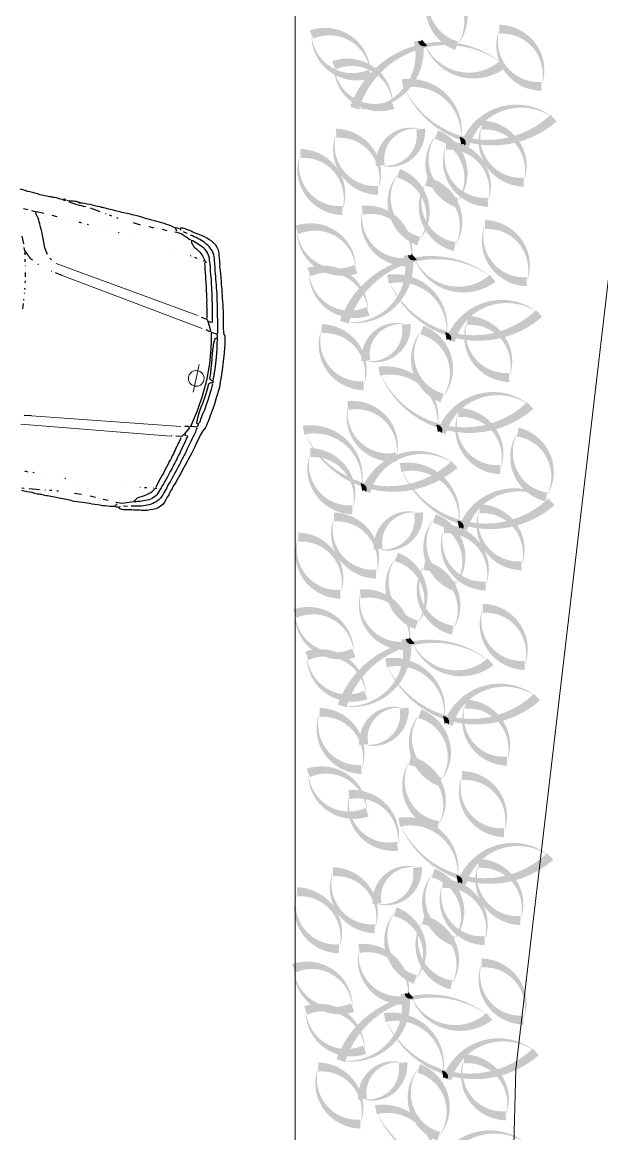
# Model space of a CAD drawing. Header units: metres. Extents: x -45 to 1930, y -347 to 488.
# Drawn here: x -8.58 to -5.39, y -43.08 to -36.98 of the extents above; entities that cross this region are included whole.
import ezdxf

# ---------------------------------------------------------------- set-up
doc = ezdxf.new("R2010")
doc.units = ezdxf.units.M
doc.linetypes.add('ČERCHOVANÁ', pattern=[25.4, 12.7, -6.35, 0, -6.35])
for name, color, linetype in [('OSA', 7, 'ČERCHOVANÁ'), ('zariz.predmety', 203, 'Continuous'), ('ZDIVO', 1, 'Continuous')]:
    doc.layers.add(name, color=color, linetype=linetype)

# ---------------------------------------------------------------- blocks, each defined once
blk = doc.blocks.new('BMW3-PUD')
at = {"lineweight": 0}
for p, q in [((1.0314, 0.4512), (0.2143, 0.3401)), ((0.9833, 0.3943), (0.17, 0.2757)), ((0.1432, 0.0776), (0.1432, 0)), ((0.1432, -0.0776), (0.1432, 0)), ((0.9833, -0.3943), (0.17, -0.2757)), ((1.0314, -0.4512), (0.2143, -0.3401))]:
    blk.add_line(p, q, dxfattribs=at)
for points in [[(0.421, 0.7668), (0.4283, 0.7789), (0.4283, 0.7804), (0.4283, 0.7812), (0.4283, 0.7827), (0.429, 0.7834), (0.4425, 0.7859), (0.456, 0.7883), (0.4695, 0.7907), (0.483, 0.7916), (0.4972, 0.7933), (0.5107, 0.7942), (0.525, 0.7951), (0.5392, 0.796), (0.5535, 0.7969), (0.5678, 0.7971), (0.582, 0.798), (0.5955, 0.7989), (0.6098, 0.7998), (0.624, 0.8008), (0.6383, 0.8017), (0.6518, 0.8034), (0.6615, 0.8035), (0.6706, 0.8028), (0.6803, 0.803), (0.6901, 0.8031), (0.6991, 0.8032), (0.7089, 0.8033), (0.7186, 0.8034), (0.7276, 0.8035), (0.7374, 0.8036), (0.7471, 0.8038), (0.7562, 0.8046), (0.7659, 0.8047), (0.7749, 0.8048), (0.7847, 0.8049), (0.7937, 0.8051), (0.8035, 0.8052), (0.811, 0.806), (0.8185, 0.8061), (0.8252, 0.8062), (0.832, 0.8063), (0.8395, 0.8063), (0.8462, 0.8064), (0.853, 0.8065), (0.8605, 0.8074), (0.8755, 0.8068), (0.8905, 0.8062), (0.9048, 0.8071), (0.9198, 0.8073), (0.9341, 0.8075), (0.9484, 0.8069)], [(0.9508, 0.7927), (0.9388, 0.7918)], [(0.0086, 0), (0.0085, 0.0275), (0.0125, 0.0749), (0.0164, 0.1222), (0.0218, 0.1696), (0.028, 0.217), (0.0309, 0.229), (0.033, 0.2403), (0.0351, 0.2516), (0.0388, 0.2629), (0.0402, 0.2637), (0.041, 0.2644), (0.0425, 0.266), (0.0439, 0.2667), (0.0498, 0.2833), (0.0548, 0.3006), (0.0591, 0.3187), (0.0634, 0.3376), (0.0677, 0.3556), (0.072, 0.3737), (0.0763, 0.3918), (0.0813, 0.4083), (0.0856, 0.4264), (0.0907, 0.4437), (0.0957, 0.4611), (0.1, 0.4784), (0.1043, 0.4927), (0.1087, 0.507), (0.113, 0.5206), (0.1173, 0.5342), (0.1202, 0.5455), (0.1231, 0.556), (0.1268, 0.5658), (0.1289, 0.5756), (0.1347, 0.5907), (0.1398, 0.605), (0.1434, 0.6186), (0.1485, 0.6322), (0.1491, 0.6389), (0.1513, 0.645), (0.1535, 0.6503), (0.1542, 0.6563), (0.1593, 0.6721), (0.1643, 0.6872), (0.1687, 0.7015), (0.1745, 0.7151), (0.1841, 0.728), (0.1953, 0.7386), (0.2079, 0.747), (0.2214, 0.7547), (0.2355, 0.7601), (0.2505, 0.7655), (0.2662, 0.7695), (0.282, 0.7727), (0.2924, 0.7743), (0.3029, 0.7767), (0.3134, 0.7783), (0.3239, 0.7799), (0.3337, 0.7815), (0.3442, 0.7839), (0.3539, 0.7855), (0.3644, 0.7872), (0.3696, 0.788), (0.3749, 0.7895), (0.3794, 0.7904), (0.3846, 0.7904), (0.3899, 0.7905), (0.3951, 0.7905), (0.3997, 0.7891), (0.4042, 0.7876), (0.4049, 0.7869), (0.4049, 0.7861), (0.405, 0.7846), (0.4057, 0.7832), (0.402, 0.7771)], [(0.0815, 0.2657), (0.0822, 0.2724), (0.0836, 0.2792), (0.085, 0.2868), (0.0857, 0.2928), (0.0885, 0.3056), (0.0921, 0.3191), (0.095, 0.3312), (0.0978, 0.344), (0.1007, 0.356), (0.1036, 0.3688), (0.1064, 0.3809), (0.1093, 0.3929), (0.1122, 0.4042), (0.115, 0.4162), (0.1179, 0.4268), (0.1208, 0.4381), (0.1236, 0.4487), (0.1265, 0.4592), (0.1286, 0.4697), (0.1315, 0.481), (0.1366, 0.4961), (0.1409, 0.5112), (0.1452, 0.5262), (0.1496, 0.5406), (0.1539, 0.5556), (0.1582, 0.5707), (0.1625, 0.585), (0.1676, 0.6001), (0.1705, 0.6106), (0.1734, 0.6212), (0.1763, 0.6317), (0.1799, 0.6423), (0.1828, 0.6528), (0.1864, 0.6634), (0.19, 0.6732), (0.1937, 0.6838), (0.1996, 0.6929), (0.2062, 0.7012), (0.2129, 0.7088), (0.2211, 0.7156), (0.2293, 0.7225), (0.2382, 0.7279), (0.2471, 0.7332), (0.2569, 0.7378), (0.2666, 0.7424), (0.277, 0.7456), (0.2875, 0.7495), (0.2987, 0.7526), (0.31, 0.7557), (0.3204, 0.7581), (0.3317, 0.7605), (0.3429, 0.7629)], [(0.126, 0.318), (0.126, 0.318), (0.1244, 0.3188), (0.1237, 0.3195), (0.1229, 0.3202), (0.1236, 0.3262), (0.125, 0.3323), (0.1257, 0.3383), (0.1264, 0.3443), (0.1278, 0.3511), (0.1292, 0.3571), (0.1307, 0.3631), (0.1329, 0.3691), (0.1335, 0.3767), (0.1357, 0.3835), (0.1371, 0.3895), (0.1378, 0.3955), (0.1414, 0.4091), (0.1442, 0.4211), (0.1478, 0.4332), (0.1507, 0.4445), (0.1528, 0.4558), (0.1557, 0.4663), (0.1586, 0.4776), (0.1615, 0.4881), (0.1643, 0.4987), (0.1672, 0.5092), (0.1708, 0.5198), (0.1737, 0.5296), (0.1773, 0.5454), (0.1816, 0.5612), (0.1867, 0.5763), (0.1918, 0.5914), (0.1954, 0.6042), (0.199, 0.617), (0.2026, 0.6291), (0.2077, 0.6404), (0.2106, 0.6509), (0.2142, 0.6607), (0.2186, 0.6705), (0.2245, 0.6796), (0.2311, 0.688), (0.2386, 0.6956), (0.246, 0.7024), (0.255, 0.7078), (0.2639, 0.7116), (0.2729, 0.7155), (0.2818, 0.7194), (0.2916, 0.7232), (0.3005, 0.7263), (0.3103, 0.7295), (0.32, 0.7326), (0.3297, 0.7357), (0.3305, 0.7357), (0.3305, 0.7342), (0.3305, 0.7335), (0.3312, 0.7327), (0.3298, 0.7282), (0.3276, 0.7237), (0.3247, 0.7191), (0.3217, 0.7153), (0.318, 0.7108), (0.3143, 0.7077), (0.3106, 0.7039), (0.3061, 0.7009), (0.2942, 0.6955), (0.283, 0.6893), (0.2725, 0.6817), (0.2629, 0.6741), (0.254, 0.665), (0.2458, 0.6558), (0.2384, 0.646), (0.2318, 0.6354), (0.2303, 0.6354), (0.2288, 0.6354), (0.2273, 0.6354), (0.225, 0.6353)], [(0.335, 0.7358), (0.3462, 0.7396), (0.3574, 0.7443), (0.3693, 0.7489), (0.3813, 0.7536), (0.3933, 0.7575), (0.4053, 0.7599), (0.418, 0.7608), (0.43, 0.7602)], [(0.3616, 0.7676), (0.3833, 0.7716)], [(0.3961, 0.774), (0.3961, 0.774)], [(0.4095, 0.7832), (0.4245, 0.7856)], [(0.4721, 0.7584), (0.4999, 0.7588)], [(0.5255, 0.7568), (0.5255, 0.7568)], [(0.545, 0.757), (0.575, 0.7574)], [(0.6223, 0.7579), (0.6621, 0.7607)], [(0.7513, 0.767), (0.7588, 0.7686)], [(0.7866, 0.7712), (0.8001, 0.7736)], [(0.8211, 0.7761), (0.8211, 0.7761), (0.8226, 0.7761), (0.8233, 0.7761), (0.8241, 0.7769)], [(0.8473, 0.7794), (0.8473, 0.7794)], [(0.8548, 0.7818), (0.911, 0.7892)], [(0.6742, 0.6895), (0.6742, 0.6895)], [(0.7282, 0.6901), (0.7282, 0.6901), (0.7297, 0.6909), (0.7305, 0.6917), (0.7312, 0.6917)], [(0.7755, 0.6922), (0.7755, 0.6922)], [(0.8295, 0.6943), (0.8295, 0.6943)], [(0.9023, 0.6975), (0.9099, 0.6976)], [(0.9324, 0.6978), (0.9324, 0.6978)], [(0.9421, 0.6994), (0.9421, 0.6994), (0.9414, 0.7002), (0.9398, 0.7002), (0.9398, 0.7002)], [(0.9451, 0.6995), (0.9474, 0.7003), (0.9496, 0.7003), (0.9519, 0.7003), (0.9549, 0.7004)], [(0.1558, 0.3364), (0.1564, 0.3424), (0.1579, 0.3484), (0.1593, 0.3552), (0.16, 0.3612), (0.1629, 0.371), (0.165, 0.3801), (0.1672, 0.3891), (0.17, 0.3981), (0.1721, 0.4094), (0.175, 0.4207), (0.1771, 0.432), (0.1807, 0.4441), (0.1836, 0.4554), (0.1865, 0.4667), (0.1901, 0.478), (0.193, 0.4893), (0.1973, 0.5073), (0.2023, 0.5247), (0.2073, 0.5428), (0.2124, 0.5601), (0.2175, 0.5774), (0.2225, 0.5955), (0.2276, 0.6128), (0.2326, 0.6309)], [(0.219, 0.633), (0.219, 0.633)], [(0.2423, 0.6385), (0.2423, 0.6385), (0.243, 0.6386), (0.2438, 0.6386), (0.2438, 0.6386)], [(0.267, 0.6433), (0.267, 0.6433)], [(0.273, 0.6434), (0.273, 0.6434)], [(0.2797, 0.645), (0.2932, 0.6474)], [(0.309, 0.6491), (0.309, 0.6491)], [(0.3157, 0.6507), (0.3157, 0.6507), (0.3165, 0.6507), (0.3172, 0.6507), (0.3172, 0.6507)], [(0.3374, 0.6547), (0.3374, 0.6547)], [(0.4027, 0.6637), (0.4027, 0.6637)], [(0.7644, 0.3677), (0.7644, 0.3677)], [(0.7998, 0.4222), (0.7998, 0.4222)], [(0.9833, 0.3943), (1.023, 0.4008)], [(0.1212, 0.2729), (0.1425, 0.313), (0.144, 0.3182), (0.1477, 0.322), (0.1514, 0.3258), (0.1536, 0.3296), (0.1858, 0.3338)], [(0.1297, 0.3173), (0.132, 0.3181), (0.1342, 0.3181), (0.1372, 0.3181), (0.1395, 0.3182)], [(0.2068, 0.3378), (0.2068, 0.3378), (0.2075, 0.3378), (0.2083, 0.3378), (0.2083, 0.3378)], [(0.2143, 0.3401), (0.2143, 0.3401)], [(0.0477, 0), (0.0479, 0.001), (0.0493, 0.0047), (0.0538, 0.0055), (0.0591, 0.0071), (0.0635, 0.0094), (0.0673, 0.014), (0.068, 0.0155), (0.0687, 0.0162), (0.0702, 0.017), (0.0702, 0.017), (0.0714, 0.044), (0.0741, 0.0718), (0.0775, 0.0997), (0.0809, 0.1275), (0.0851, 0.1546), (0.0878, 0.1824), (0.0897, 0.2102), (0.0894, 0.2372), (0.0788, 0.2424), (0.078, 0.2476), (0.0787, 0.2529), (0.0809, 0.2574), (0.0838, 0.2612), (0.1101, 0.2638), (0.1116, 0.263), (0.1131, 0.2623), (0.1139, 0.2608), (0.1154, 0.2586), (0.1069, 0.2172), (0.0998, 0.1765), (0.0943, 0.1352), (0.0896, 0.0938), (0.0871, 0.0525), (0.0853, 0.0119), (0.085, 0)], [(0.1153, 0.2646), (0.1235, 0.2692), (0.1243, 0.2692), (0.1258, 0.2684), (0.1273, 0.2677), (0.1288, 0.2677), (0.1475, 0.2717)], [(0.17, 0.2757), (0.17, 0.2757)], [(0.0493, 0.0092), (0.0504, 0.0408), (0.0523, 0.0724), (0.0549, 0.1039), (0.059, 0.1355), (0.0617, 0.1603), (0.0667, 0.1851), (0.0709, 0.2092), (0.0744, 0.2341), (0.0751, 0.2356), (0.0759, 0.2378), (0.0766, 0.2386), (0.0766, 0.2393)], [(0.0086, 0), (0.0085, -0.0275), (0.0125, -0.0749), (0.0164, -0.1222), (0.0218, -0.1696), (0.028, -0.217), (0.0309, -0.229), (0.033, -0.2403), (0.0351, -0.2516), (0.0388, -0.2629), (0.0402, -0.2637), (0.041, -0.2644), (0.0425, -0.266), (0.0439, -0.2667), (0.0498, -0.2833), (0.0548, -0.3006), (0.0591, -0.3187), (0.0634, -0.3376), (0.0677, -0.3556), (0.072, -0.3737), (0.0763, -0.3918), (0.0813, -0.4083), (0.0856, -0.4264), (0.0907, -0.4437), (0.0957, -0.4611), (0.1, -0.4784), (0.1043, -0.4927), (0.1087, -0.507), (0.113, -0.5206), (0.1173, -0.5342), (0.1202, -0.5455), (0.1231, -0.556), (0.1268, -0.5658), (0.1289, -0.5756), (0.1347, -0.5907), (0.1398, -0.605), (0.1434, -0.6186), (0.1485, -0.6322), (0.1491, -0.6389), (0.1513, -0.645), (0.1535, -0.6503), (0.1542, -0.6563), (0.1593, -0.6721), (0.1643, -0.6872), (0.1687, -0.7015), (0.1745, -0.7151), (0.1841, -0.728), (0.1953, -0.7386), (0.2079, -0.747), (0.2214, -0.7547), (0.2355, -0.7601), (0.2505, -0.7655), (0.2662, -0.7695), (0.282, -0.7727), (0.2924, -0.7743), (0.3029, -0.7767), (0.3134, -0.7783), (0.3239, -0.7799), (0.3337, -0.7815), (0.3442, -0.7839), (0.3539, -0.7855), (0.3644, -0.7872), (0.3696, -0.788), (0.3749, -0.7895), (0.3794, -0.7904), (0.3846, -0.7904), (0.3899, -0.7905), (0.3951, -0.7905), (0.3997, -0.7891), (0.4042, -0.7876), (0.4049, -0.7869), (0.4049, -0.7861), (0.405, -0.7846), (0.4057, -0.7832), (0.402, -0.7771)], [(0.0477, 0), (0.0479, -0.001), (0.0493, -0.0047), (0.0538, -0.0055), (0.0591, -0.0071), (0.0635, -0.0094), (0.0673, -0.014), (0.068, -0.0155), (0.0687, -0.0162), (0.0702, -0.017), (0.0702, -0.017), (0.0714, -0.044), (0.0741, -0.0718), (0.0775, -0.0997), (0.0809, -0.1275), (0.0851, -0.1546), (0.0878, -0.1824), (0.0897, -0.2102), (0.0894, -0.2372), (0.0788, -0.2424), (0.078, -0.2476), (0.0787, -0.2529), (0.0809, -0.2574), (0.0838, -0.2612), (0.1101, -0.2638), (0.1116, -0.263), (0.1131, -0.2623), (0.1139, -0.2608), (0.1154, -0.2586), (0.1069, -0.2172), (0.0998, -0.1765), (0.0943, -0.1352), (0.0896, -0.0938), (0.0871, -0.0525), (0.0853, -0.0119), (0.085, 0)], [(0.0493, -0.0092), (0.0504, -0.0408), (0.0523, -0.0724), (0.0549, -0.1039), (0.059, -0.1355), (0.0617, -0.1603), (0.0667, -0.1851), (0.0709, -0.2092), (0.0744, -0.2341), (0.0751, -0.2356), (0.0759, -0.2378), (0.0766, -0.2386), (0.0766, -0.2393)], [(1.1572, -0.1696), (1.1598, -0.199)], [(1.1619, -0.2177), (1.1619, -0.2193), (1.1619, -0.22), (1.1618, -0.2215), (1.1626, -0.2222)], [(0.0815, -0.2657), (0.0822, -0.2724), (0.0836, -0.2792), (0.085, -0.2868), (0.0857, -0.2928), (0.0885, -0.3056), (0.0921, -0.3191), (0.095, -0.3312), (0.0978, -0.344), (0.1007, -0.356), (0.1036, -0.3688), (0.1064, -0.3809), (0.1093, -0.3929), (0.1122, -0.4042), (0.115, -0.4162), (0.1179, -0.4268), (0.1208, -0.4381), (0.1236, -0.4487), (0.1265, -0.4592), (0.1286, -0.4697), (0.1315, -0.481), (0.1366, -0.4961), (0.1409, -0.5112), (0.1452, -0.5262), (0.1496, -0.5406), (0.1539, -0.5556), (0.1582, -0.5707), (0.1625, -0.585), (0.1676, -0.6001), (0.1705, -0.6106), (0.1734, -0.6212), (0.1763, -0.6317), (0.1799, -0.6423), (0.1828, -0.6528), (0.1864, -0.6634), (0.19, -0.6732), (0.1937, -0.6838), (0.1996, -0.6929), (0.2062, -0.7012), (0.2129, -0.7088), (0.2211, -0.7156), (0.2293, -0.7225), (0.2382, -0.7279), (0.2471, -0.7332), (0.2569, -0.7378), (0.2666, -0.7424), (0.277, -0.7456), (0.2875, -0.7495), (0.2987, -0.7526), (0.31, -0.7557), (0.3204, -0.7581), (0.3317, -0.7605), (0.3429, -0.7629)], [(0.1153, -0.2646), (0.1235, -0.2692), (0.1243, -0.2692), (0.1258, -0.2684), (0.1273, -0.2677), (0.1288, -0.2677), (0.1475, -0.2717)], [(0.1212, -0.2729), (0.1425, -0.313), (0.144, -0.3182), (0.1477, -0.322), (0.1514, -0.3258), (0.1536, -0.3296), (0.1858, -0.3338)], [(0.17, -0.2757), (0.17, -0.2757)], [(1.1667, -0.2546), (1.1667, -0.2546), (1.1667, -0.2561), (1.1667, -0.2568), (1.1666, -0.2576)], [(1.1679, -0.2764), (1.1679, -0.2779), (1.1687, -0.2794), (1.1694, -0.2802), (1.1694, -0.2824)], [(0.126, -0.318), (0.126, -0.318), (0.1244, -0.3188), (0.1237, -0.3195), (0.1229, -0.3202), (0.1236, -0.3262), (0.125, -0.3323), (0.1257, -0.3383), (0.1264, -0.3443), (0.1278, -0.3511), (0.1292, -0.3571), (0.1307, -0.3631), (0.1329, -0.3691), (0.1335, -0.3767), (0.1357, -0.3835), (0.1371, -0.3895), (0.1378, -0.3955), (0.1414, -0.4091), (0.1442, -0.4211), (0.1478, -0.4332), (0.1507, -0.4445), (0.1528, -0.4558), (0.1557, -0.4663), (0.1586, -0.4776), (0.1615, -0.4881), (0.1643, -0.4987), (0.1672, -0.5092), (0.1708, -0.5198), (0.1737, -0.5296), (0.1773, -0.5454), (0.1816, -0.5612), (0.1867, -0.5763), (0.1918, -0.5914), (0.1954, -0.6042), (0.199, -0.617), (0.2026, -0.6291), (0.2077, -0.6404), (0.2106, -0.6509), (0.2142, -0.6607), (0.2186, -0.6705), (0.2245, -0.6796), (0.2311, -0.688), (0.2386, -0.6956), (0.246, -0.7024), (0.255, -0.7078), (0.2639, -0.7116), (0.2729, -0.7155), (0.2818, -0.7194), (0.2916, -0.7232), (0.3005, -0.7263), (0.3103, -0.7295), (0.32, -0.7326), (0.3297, -0.7357), (0.3305, -0.7357), (0.3305, -0.7342), (0.3305, -0.7335), (0.3312, -0.7327), (0.3298, -0.7282), (0.3276, -0.7237), (0.3247, -0.7191), (0.3217, -0.7153), (0.318, -0.7108), (0.3143, -0.7077), (0.3106, -0.7039), (0.3061, -0.7009), (0.2942, -0.6955), (0.283, -0.6893), (0.2725, -0.6817), (0.2629, -0.6741), (0.254, -0.665), (0.2458, -0.6558), (0.2384, -0.646), (0.2318, -0.6354), (0.2303, -0.6354), (0.2288, -0.6354), (0.2273, -0.6354), (0.225, -0.6353)], [(0.1297, -0.3173), (0.132, -0.3181), (0.1342, -0.3181), (0.1372, -0.3181), (0.1395, -0.3182)], [(0.1558, -0.3364), (0.1564, -0.3424), (0.1579, -0.3484), (0.1593, -0.3552), (0.16, -0.3612), (0.1629, -0.371), (0.165, -0.3801), (0.1672, -0.3891), (0.17, -0.3981), (0.1721, -0.4094), (0.175, -0.4207), (0.1771, -0.432), (0.1807, -0.4441), (0.1836, -0.4554), (0.1865, -0.4667), (0.1901, -0.478), (0.193, -0.4893), (0.1973, -0.5073), (0.2023, -0.5247), (0.2073, -0.5428), (0.2124, -0.5601), (0.2175, -0.5774), (0.2225, -0.5955), (0.2276, -0.6128), (0.2326, -0.6309)], [(0.2068, -0.3378), (0.2068, -0.3378), (0.2075, -0.3378), (0.2083, -0.3378), (0.2083, -0.3378)], [(0.2143, -0.3401), (0.2143, -0.3401)], [(1.1743, -0.311), (1.1749, -0.323)], [(1.1799, -0.3441), (1.1841, -0.3675)], [(0.7644, -0.3677), (0.7644, -0.3677)], [(0.7998, -0.4222), (0.7998, -0.4222)], [(0.9833, -0.3943), (1.023, -0.4008)], [(1.0448, -0.4041), (1.0448, -0.4041), (1.0463, -0.4041), (1.047, -0.4041), (1.047, -0.4041)], [(1.1166, -0.4229), (1.1166, -0.4229)], [(1.1234, -0.4253), (1.1249, -0.4253), (1.1264, -0.4261), (1.1271, -0.4261), (1.1286, -0.4261)], [(1.1855, -0.3735), (1.1855, -0.3735)], [(1.1877, -0.381), (1.1877, -0.381)], [(1.1927, -0.4006), (1.1927, -0.4006), (1.1927, -0.4021), (1.1927, -0.4028), (1.1927, -0.4028)], [(1.1949, -0.4089), (1.1949, -0.4089)], [(1.197, -0.4164), (1.197, -0.4164)], [(1.1985, -0.4239), (1.202, -0.4382)], [(1.0382, -0.4528), (1.0382, -0.4528)], [(1.0546, -0.4627), (1.0546, -0.4627)], [(1.0605, -0.4666), (1.0702, -0.4735)], [(1.0821, -0.4849), (1.0821, -0.4849)], [(1.1353, -0.4292), (1.1353, -0.4292)], [(1.154, -0.4392), (1.154, -0.4392)], [(1.1607, -0.4423), (1.1674, -0.4453), (1.1734, -0.4484), (1.1794, -0.453), (1.1853, -0.4583), (1.1912, -0.4636), (1.1972, -0.469), (1.2031, -0.4743), (1.2098, -0.4804), (1.2106, -0.4804), (1.2113, -0.4797), (1.2121, -0.4789), (1.2128, -0.4782), (1.21, -0.4616)], [(1.2035, -0.445), (1.2035, -0.445)], [(1.2079, -0.4541), (1.2079, -0.4541)], [(1.2135, -0.4834), (1.2216, -0.5001)], [(1.0873, -0.4909), (1.0991, -0.5068), (1.1094, -0.5235), (1.1182, -0.5416), (1.1262, -0.5612), (1.1343, -0.5801), (1.1423, -0.599), (1.1511, -0.6179), (1.1607, -0.6352), (1.165, -0.645), (1.1702, -0.6549), (1.1753, -0.664), (1.1812, -0.673), (1.1864, -0.6806), (1.1916, -0.6874), (1.196, -0.6935), (1.2004, -0.701), (1.2004, -0.7018), (1.2004, -0.7033), (1.2011, -0.704), (1.2019, -0.7056), (1.2236, -0.7066)], [(1.2237, -0.5068), (1.2237, -0.5068)], [(1.2259, -0.5129), (1.2259, -0.5129)], [(1.2281, -0.5189), (1.2449, -0.5589)], [(0.219, -0.633), (0.219, -0.633)], [(0.2423, -0.6385), (0.2423, -0.6385), (0.243, -0.6386), (0.2438, -0.6386), (0.2438, -0.6386)], [(0.267, -0.6433), (0.267, -0.6433)], [(0.273, -0.6434), (0.273, -0.6434)], [(0.2797, -0.645), (0.2932, -0.6474)], [(0.309, -0.6491), (0.309, -0.6491)], [(0.3157, -0.6507), (0.3157, -0.6507), (0.3165, -0.6507), (0.3172, -0.6507), (0.3172, -0.6507)], [(0.3374, -0.6547), (0.3374, -0.6547)], [(0.4027, -0.6637), (0.4027, -0.6637)], [(0.6742, -0.6895), (0.6742, -0.6895)], [(0.7282, -0.6901), (0.7282, -0.6901), (0.7297, -0.6909), (0.7305, -0.6917), (0.7312, -0.6917)], [(0.7755, -0.6922), (0.7755, -0.6922)], [(0.8295, -0.6943), (0.8295, -0.6943)], [(0.9023, -0.6975), (0.9099, -0.6976)], [(0.9324, -0.6978), (0.9324, -0.6978)], [(0.9421, -0.6994), (0.9421, -0.6994), (0.9414, -0.7002), (0.9398, -0.7002), (0.9398, -0.7002)], [(0.9451, -0.6995), (0.9474, -0.7003), (0.9496, -0.7003), (0.9519, -0.7003), (0.9549, -0.7004)], [(0.9962, -0.7009), (0.9962, -0.7009)], [(1.081, -0.7041), (1.1088, -0.7044)], [(1.1515, -0.7057), (1.1515, -0.7057)], [(1.1561, -0.705), (1.1973, -0.7062)], [(1.2454, -0.7068), (1.2702, -0.7071)], [(0.335, -0.7358), (0.3462, -0.7396), (0.3574, -0.7443), (0.3693, -0.7489), (0.3813, -0.7536), (0.3933, -0.7575), (0.4053, -0.7599), (0.418, -0.7608), (0.43, -0.7602)], [(0.3616, -0.7676), (0.3833, -0.7716)], [(0.3961, -0.774), (0.3961, -0.774)], [(0.4095, -0.7832), (0.4245, -0.7856)], [(0.421, -0.7668), (0.4283, -0.7789), (0.4283, -0.7804), (0.4283, -0.7812), (0.4283, -0.7827), (0.429, -0.7834), (0.4425, -0.7859), (0.456, -0.7883), (0.4695, -0.7907), (0.483, -0.7916), (0.4972, -0.7933), (0.5107, -0.7942), (0.525, -0.7951), (0.5392, -0.796), (0.5535, -0.7969), (0.5678, -0.7971), (0.582, -0.798), (0.5955, -0.7989), (0.6098, -0.7998), (0.624, -0.8008), (0.6383, -0.8017), (0.6518, -0.8034), (0.6615, -0.8035), (0.6706, -0.8028), (0.6803, -0.803), (0.6901, -0.8031), (0.6991, -0.8032), (0.7089, -0.8033), (0.7186, -0.8034), (0.7276, -0.8035), (0.7374, -0.8036), (0.7471, -0.8038), (0.7562, -0.8046), (0.7659, -0.8047), (0.7749, -0.8048), (0.7847, -0.8049), (0.7937, -0.8051), (0.8035, -0.8052), (0.811, -0.806), (0.8185, -0.8061), (0.8252, -0.8062), (0.832, -0.8063), (0.8395, -0.8063), (0.8462, -0.8064), (0.853, -0.8065), (0.8605, -0.8074), (0.8755, -0.8068), (0.8905, -0.8062), (0.9048, -0.8071), (0.9198, -0.8073), (0.9341, -0.8075), (0.9484, -0.8069), (0.9626, -0.8063), (0.9762, -0.8035), (0.9829, -0.8058), (0.9889, -0.8074), (0.9964, -0.8075), (1.0032, -0.8068), (1.0107, -0.8061), (1.0182, -0.8047), (1.0257, -0.8041), (1.0325, -0.8042), (1.034, -0.8034), (1.0347, -0.8034), (1.0348, -0.8019), (1.0348, -0.8004), (1.0236, -0.7973), (1.0123, -0.7949), (1.0003, -0.794), (0.9883, -0.7931), (0.9756, -0.793), (0.9635, -0.7928), (0.9508, -0.7927), (0.9388, -0.7918)], [(0.4721, -0.7584), (0.4999, -0.7588)], [(0.5255, -0.7568), (0.5255, -0.7568)], [(0.545, -0.757), (0.575, -0.7574)], [(0.6223, -0.7579), (0.6621, -0.7607)], [(0.7513, -0.767), (0.7588, -0.7686)], [(0.7866, -0.7712), (0.8001, -0.7736)], [(0.8211, -0.7761), (0.8211, -0.7761), (0.8226, -0.7761), (0.8233, -0.7761), (0.8241, -0.7769)], [(0.8473, -0.7794), (0.8473, -0.7794)], [(0.8548, -0.7818), (0.911, -0.7892)], [(0.9784, -0.8088), (0.9776, -0.8088), (0.9761, -0.8087), (0.9754, -0.8087), (0.9739, -0.8087)], [(1.04, -0.8027), (1.0475, -0.8028)], [(1.0535, -0.8007), (1.0535, -0.8007), (1.0535, -0.8022), (1.0528, -0.8029), (1.0528, -0.8029), (1.055, -0.8052), (1.0587, -0.8067), (1.0625, -0.8068), (1.0663, -0.8046)], [(1.0566, -0.7984), (1.0648, -0.8), (1.0738, -0.8016), (1.0821, -0.8025), (1.0911, -0.8033), (1.1001, -0.8035), (1.1083, -0.8036), (1.1173, -0.8037), (1.1264, -0.803), (1.1354, -0.8031), (1.1444, -0.8025), (1.1534, -0.8026), (1.1617, -0.8019), (1.1707, -0.802), (1.1797, -0.8022), (1.1887, -0.8023), (1.1977, -0.8024), (1.212, -0.8033), (1.227, -0.8042), (1.2412, -0.8051), (1.2555, -0.8053), (1.269, -0.8055), (1.2833, -0.8064), (1.2975, -0.8073), (1.311, -0.809)]]:
    blk.add_lwpolyline(points)
for start, end in [(0, 180), (180, 0)]:
    blk.add_arc((0.1432, 0), 0.0432, start, end, dxfattribs=at)

msp = doc.modelspace()

# ---------------------------------------------------------------- linework, layer by layer
at = {"layer": 'OSA', "linetype": 'Continuous', "lineweight": 0}
msp.add_line((-7.075538, -36.166604), (-7.075538, -46.043131), dxfattribs=at)
at = {"layer": 'zariz.predmety', "color": 253, "linetype": 'Continuous', "ltscale": 0.001}
for points in [[(-6.187466, -37.106891, 0, 0, 0.52056705), (-6.187466, -37.106891, 0, 0.05, 0.52056705), (-6.297915, -36.733919, 0, 0.05, 0.52056705), (-6.187466, -37.106891, 0.05, 0.05, 0)], [(-6.661286, -37.260799, 0, 0, 0.52056705), (-6.661286, -37.260799, 0, 0.05, 0.52056705), (-6.985152, -37.045349, 0, 0.05, 0.52056705), (-6.661286, -37.260799, 0.05, 0.05, 0)], [(-5.721943, -37.329666, 0, 0, 0.52056705), (-5.721943, -37.329666, 0, 0.05, 0.52056705), (-5.951887, -37.015925, 0, 0.05, 0.52056705), (-5.721943, -37.329666, 0.05, 0.05, 0)], [(-6.74901, -37.449239, 0, 0, 0.52056705), (-6.74901, -37.449239, 0, 0.05, 0.52056705), (-6.396555, -37.079479, 0, 0.05, 0.52056705), (-6.365797, -37.087072, 0, 0.05, 0.52056705), (-5.932068, -37.207181, 0, 0.05, 0.52056705), (-6.74901, -37.449239, 0.05, 0.05, 0)], [(-6.538213, -37.429476, 0, 0, 0.52056705), (-6.538213, -37.429476, 0, 0.05, 0.52056705), (-6.862079, -37.214026, 0, 0.05, 0.52056705), (-6.538213, -37.429476, 0.05, 0.05, 0)], [(-5.653701, -37.504316, 0, 0, 0.52056705), (-5.653701, -37.504316, 0, 0.05, 0.52056705), (-6.142064, -37.654147, 0, 0.05, 0.52056705), (-6.165165, -37.632466, 0, 0.05, 0.52056705), (-6.484537, -37.315372, 0, 0.05, 0.52056705), (-5.653701, -37.504316, 0.05, 0.05, 0)], [(-6.606913, -37.764015, 0, 0, 0.52056705), (-6.606913, -37.764015, 0, 0.05, 0.52056705), (-6.38462, -37.564305, 0, 0.05, 0.52056705), (-6.606913, -37.764015, 0.05, 0.05, 0)], [(-5.818966, -37.855911, 0, 0, 0.52056705), (-5.818966, -37.855911, 0, 0.05, 0.52056705), (-6.048911, -37.54217, 0, 0.05, 0.52056705), (-5.818966, -37.855911, 0.05, 0.05, 0)], [(-6.84911, -37.587595, 0, 0, 0.52056705), (-6.84911, -37.587595, 0, 0.05, 0.52056705), (-6.619165, -37.901336, 0, 0.05, 0.52056705), (-6.84911, -37.587595, 0.05, 0.05, 0)], [(-6.187632, -37.9683, 0, 0, 0.52056705), (-6.187632, -37.9683, 0, 0.05, 0.52056705), (-6.298082, -37.595328, 0, 0.05, 0.52056705), (-6.187632, -37.9683, 0.05, 0.05, 0)], [(-7.045583, -37.698268, 0, 0, 0.52056705), (-7.045583, -37.698268, 0, 0.05, 0.52056705), (-6.815638, -38.012009, 0, 0.05, 0.52056705), (-7.045583, -37.698268, 0.05, 0.05, 0)], [(-6.015439, -37.966583, 0, 0, 0.52056705), (-6.015439, -37.966583, 0, 0.05, 0.52056705), (-6.245383, -37.652843, 0, 0.05, 0.52056705), (-6.015439, -37.966583, 0.05, 0.05, 0)], [(-6.39599, -38.180116, 0, 0, 0.52056705), (-6.39599, -38.180116, 0, 0.05, 0.52056705), (-6.50644, -37.807143, 0, 0.05, 0.52056705), (-6.39599, -38.180116, 0.05, 0.05, 0)], [(-6.353036, -37.853059, 0, 0, 0.52056705), (-6.353036, -37.853059, 0, 0.05, 0.52056705), (-6.197584, -38.209629, 0, 0.05, 0.52056705), (-6.353036, -37.853059, 0.05, 0.05, 0)], [(-6.705094, -38.009907, 0, 0, 0.52056705), (-6.705094, -38.009907, 0, 0.05, 0.52056705), (-6.438333, -38.293008, 0, 0.05, 0.52056705), (-6.705094, -38.009907, 0.05, 0.05, 0)], [(-6.740814, -38.334023, 0, 0, 0.52056705), (-6.740814, -38.334023, 0, 0.05, 0.52056705), (-7.06468, -38.118574, 0, 0.05, 0.52056705), (-6.740814, -38.334023, 0.05, 0.05, 0)], [(-5.80147, -38.402891, 0, 0, 0.52056705), (-5.80147, -38.402891, 0, 0.05, 0.52056705), (-6.031415, -38.08915, 0, 0.05, 0.52056705), (-5.80147, -38.402891, 0.05, 0.05, 0)], [(-6.805681, -38.625394, 0, 0, 0.52056705), (-6.805681, -38.625394, 0, 0.05, 0.52056705), (-6.453226, -38.255634, 0, 0.05, 0.52056705), (-6.422468, -38.263226, 0, 0.05, 0.52056705), (-5.988739, -38.383335, 0, 0.05, 0.52056705), (-6.805681, -38.625394, 0.05, 0.05, 0)], [(-6.674724, -38.565793, 0, 0, 0.52056705), (-6.674724, -38.565793, 0, 0.05, 0.52056705), (-6.99859, -38.350344, 0, 0.05, 0.52056705), (-6.674724, -38.565793, 0.05, 0.05, 0)], [(-5.733228, -38.57754, 0, 0, 0.52056705), (-5.733228, -38.57754, 0, 0.05, 0.52056705), (-6.221591, -38.727372, 0, 0.05, 0.52056705), (-6.244692, -38.705691, 0, 0.05, 0.52056705), (-6.564064, -38.388597, 0, 0.05, 0.52056705), (-5.733228, -38.57754, 0.05, 0.05, 0)], [(-5.898493, -38.929135, 0, 0, 0.52056705), (-5.898493, -38.929135, 0, 0.05, 0.52056705), (-6.128438, -38.615394, 0, 0.05, 0.52056705), (-5.898493, -38.929135, 0.05, 0.05, 0)], [(-6.928637, -38.66082, 0, 0, 0.52056705), (-6.928637, -38.66082, 0, 0.05, 0.52056705), (-6.698693, -38.974561, 0, 0.05, 0.52056705), (-6.928637, -38.66082, 0.05, 0.05, 0)], [(-6.68644, -38.837239, 0, 0, 0.52056705), (-6.68644, -38.837239, 0, 0.05, 0.52056705), (-6.464147, -38.63753, 0, 0.05, 0.52056705), (-6.68644, -38.837239, 0.05, 0.05, 0)], [(-6.267159, -39.041525, 0, 0, 0.52056705), (-6.267159, -39.041525, 0, 0.05, 0.52056705), (-6.377609, -38.668552, 0, 0.05, 0.52056705), (-6.267159, -39.041525, 0.05, 0.05, 0)], [(-5.782072, -39.083791, 0, 0, 0.52056705), (-5.782072, -39.083791, 0, 0.05, 0.52056705), (-6.270434, -39.233622, 0, 0.05, 0.52056705), (-6.293536, -39.211941, 0, 0.05, 0.52056705), (-6.612908, -38.894847, 0, 0.05, 0.52056705), (-5.782072, -39.083791, 0.05, 0.05, 0)], [(-6.784621, -39.083131, 0, 0, 0.52056705), (-6.784621, -39.083131, 0, 0.05, 0.52056705), (-6.51786, -39.366232, 0, 0.05, 0.52056705), (-6.784621, -39.083131, 0.05, 0.05, 0)], [(-5.947337, -39.435385, 0, 0, 0.52056705), (-5.947337, -39.435385, 0, 0.05, 0.52056705), (-6.177281, -39.121645, 0, 0.05, 0.52056705), (-5.947337, -39.435385, 0.05, 0.05, 0)], [(-6.198181, -39.407222, 0, 0, 0.52056705), (-6.198181, -39.407222, 0, 0.05, 0.52056705), (-6.686543, -39.557053, 0, 0.05, 0.52056705), (-6.709645, -39.535373, 0, 0.05, 0.52056705), (-7.029016, -39.218279, 0, 0.05, 0.52056705), (-6.198181, -39.407222, 0.05, 0.05, 0)], [(-5.850117, -39.229031, 0, 0, 0.52056705), (-5.850117, -39.229031, 0, 0.05, 0.52056705), (-5.694665, -39.585601, 0, 0.05, 0.52056705), (-5.850117, -39.229031, 0.05, 0.05, 0)], [(-6.760821, -39.655942, 0, 0, 0.52056705), (-6.760821, -39.655942, 0, 0.05, 0.52056705), (-6.990765, -39.342202, 0, 0.05, 0.52056705), (-6.760821, -39.655942, 0.05, 0.05, 0)], [(-5.665286, -39.612436, 0, 0, 0.52056705), (-5.665286, -39.612436, 0, 0.05, 0.52056705), (-6.153648, -39.762267, 0, 0.05, 0.52056705), (-6.17675, -39.740586, 0, 0.05, 0.52056705), (-6.496122, -39.423492, 0, 0.05, 0.52056705), (-5.665286, -39.612436, 0.05, 0.05, 0)], [(-5.830551, -39.96403, 0, 0, 0.52056705), (-5.830551, -39.96403, 0, 0.05, 0.52056705), (-6.060495, -39.650289, 0, 0.05, 0.52056705), (-5.830551, -39.96403, 0.05, 0.05, 0)], [(-6.860695, -39.695715, 0, 0, 0.52056705), (-6.860695, -39.695715, 0, 0.05, 0.52056705), (-6.63075, -40.009456, 0, 0.05, 0.52056705), (-6.860695, -39.695715, 0.05, 0.05, 0)], [(-6.618498, -39.872134, 0, 0, 0.52056705), (-6.618498, -39.872134, 0, 0.05, 0.52056705), (-6.396205, -39.672425, 0, 0.05, 0.52056705), (-6.618498, -39.872134, 0.05, 0.05, 0)], [(-6.199217, -40.07642, 0, 0, 0.52056705), (-6.199217, -40.07642, 0, 0.05, 0.52056705), (-6.309666, -39.703447, 0, 0.05, 0.52056705), (-6.199217, -40.07642, 0.05, 0.05, 0)], [(-6.027023, -40.074703, 0, 0, 0.52056705), (-6.027023, -40.074703, 0, 0.05, 0.52056705), (-6.256968, -39.760962, 0, 0.05, 0.52056705), (-6.027023, -40.074703, 0.05, 0.05, 0)], [(-7.057167, -39.806388, 0, 0, 0.52056705), (-7.057167, -39.806388, 0, 0.05, 0.52056705), (-6.827223, -40.120129, 0, 0.05, 0.52056705), (-7.057167, -39.806388, 0.05, 0.05, 0)], [(-6.407574, -40.288236, 0, 0, 0.52056705), (-6.407574, -40.288236, 0, 0.05, 0.52056705), (-6.518024, -39.915263, 0, 0.05, 0.52056705), (-6.407574, -40.288236, 0.05, 0.05, 0)], [(-6.364621, -39.961178, 0, 0, 0.52056705), (-6.364621, -39.961178, 0, 0.05, 0.52056705), (-6.209169, -40.317749, 0, 0.05, 0.52056705), (-6.364621, -39.961178, 0.05, 0.05, 0)], [(-6.716679, -40.118026, 0, 0, 0.52056705), (-6.716679, -40.118026, 0, 0.05, 0.52056705), (-6.449918, -40.401127, 0, 0.05, 0.52056705), (-6.716679, -40.118026, 0.05, 0.05, 0)], [(-5.813055, -40.51101, 0, 0, 0.52056705), (-5.813055, -40.51101, 0, 0.05, 0.52056705), (-6.042999, -40.19727, 0, 0.05, 0.52056705), (-5.813055, -40.51101, 0.05, 0.05, 0)], [(-6.752398, -40.442143, 0, 0, 0.52056705), (-6.752398, -40.442143, 0, 0.05, 0.52056705), (-7.076264, -40.226694, 0, 0.05, 0.52056705), (-6.752398, -40.442143, 0.05, 0.05, 0)], [(-6.817266, -40.733513, 0, 0, 0.52056705), (-6.817266, -40.733513, 0, 0.05, 0.52056705), (-6.464811, -40.363753, 0, 0.05, 0.52056705), (-6.434053, -40.371346, 0, 0.05, 0.52056705), (-6.000323, -40.491455, 0, 0.05, 0.52056705), (-6.817266, -40.733513, 0.05, 0.05, 0)], [(-6.686309, -40.673913, 0, 0, 0.52056705), (-6.686309, -40.673913, 0, 0.05, 0.52056705), (-7.010175, -40.458463, 0, 0.05, 0.52056705), (-6.686309, -40.673913, 0.05, 0.05, 0)], [(-5.744813, -40.68566, 0, 0, 0.52056705), (-5.744813, -40.68566, 0, 0.05, 0.52056705), (-6.233176, -40.835491, 0, 0.05, 0.52056705), (-6.256277, -40.813811, 0, 0.05, 0.52056705), (-6.575649, -40.496716, 0, 0.05, 0.52056705), (-5.744813, -40.68566, 0.05, 0.05, 0)], [(-6.698025, -40.945359, 0, 0, 0.52056705), (-6.698025, -40.945359, 0, 0.05, 0.52056705), (-6.475732, -40.745649, 0, 0.05, 0.52056705), (-6.698025, -40.945359, 0.05, 0.05, 0)], [(-5.910078, -41.037255, 0, 0, 0.52056705), (-5.910078, -41.037255, 0, 0.05, 0.52056705), (-6.140022, -40.723514, 0, 0.05, 0.52056705), (-5.910078, -41.037255, 0.05, 0.05, 0)], [(-6.940222, -40.768939, 0, 0, 0.52056705), (-6.940222, -40.768939, 0, 0.05, 0.52056705), (-6.710277, -41.08268, 0, 0.05, 0.52056705), (-6.940222, -40.768939, 0.05, 0.05, 0)], [(-6.278744, -41.149644, 0, 0, 0.52056705), (-6.278744, -41.149644, 0, 0.05, 0.52056705), (-6.389194, -40.776672, 0, 0.05, 0.52056705), (-6.278744, -41.149644, 0.05, 0.05, 0)], [(-6.444148, -41.034403, 0, 0, 0.52056705), (-6.444148, -41.034403, 0, 0.05, 0.52056705), (-6.288696, -41.390973, 0, 0.05, 0.52056705), (-6.444148, -41.034403, 0.05, 0.05, 0)], [(-6.679446, -41.317476, 0, 0, 0.52056705), (-6.679446, -41.317476, 0, 0.05, 0.52056705), (-7.003312, -41.102026, 0, 0.05, 0.52056705), (-6.679446, -41.317476, 0.05, 0.05, 0)], [(-5.927023, -41.429841, 0, 0, 0.52056705), (-5.927023, -41.429841, 0, 0.05, 0.52056705), (-6.156967, -41.1161, 0, 0.05, 0.52056705), (-5.927023, -41.429841, 0.05, 0.05, 0)], [(-6.778986, -41.221613, 0, 0, 0.52056705), (-6.778986, -41.221613, 0, 0.05, 0.52056705), (-6.512224, -41.504714, 0, 0.05, 0.52056705), (-6.778986, -41.221613, 0.05, 0.05, 0)], [(-5.671861, -41.560993, 0, 0, 0.52056705), (-5.671861, -41.560993, 0, 0.05, 0.52056705), (-6.160223, -41.710824, 0, 0.05, 0.52056705), (-6.183325, -41.689143, 0, 0.05, 0.52056705), (-6.502697, -41.372049, 0, 0.05, 0.52056705), (-5.671861, -41.560993, 0.05, 0.05, 0)], [(-5.837126, -41.912587, 0, 0, 0.52056705), (-5.837126, -41.912587, 0, 0.05, 0.52056705), (-6.06707, -41.598847, 0, 0.05, 0.52056705), (-5.837126, -41.912587, 0.05, 0.05, 0)], [(-6.86727, -41.644272, 0, 0, 0.52056705), (-6.86727, -41.644272, 0, 0.05, 0.52056705), (-6.637325, -41.958013, 0, 0.05, 0.52056705), (-6.86727, -41.644272, 0.05, 0.05, 0)], [(-6.625073, -41.820692, 0, 0, 0.52056705), (-6.625073, -41.820692, 0, 0.05, 0.52056705), (-6.40278, -41.620982, 0, 0.05, 0.52056705), (-6.625073, -41.820692, 0.05, 0.05, 0)], [(-6.205792, -42.024977, 0, 0, 0.52056705), (-6.205792, -42.024977, 0, 0.05, 0.52056705), (-6.316241, -41.652004, 0, 0.05, 0.52056705), (-6.205792, -42.024977, 0.05, 0.05, 0)], [(-6.033598, -42.02326, 0, 0, 0.52056705), (-6.033598, -42.02326, 0, 0.05, 0.52056705), (-6.263543, -41.709519, 0, 0.05, 0.52056705), (-6.033598, -42.02326, 0.05, 0.05, 0)], [(-7.063742, -41.754945, 0, 0, 0.52056705), (-7.063742, -41.754945, 0, 0.05, 0.52056705), (-6.833798, -42.068686, 0, 0.05, 0.52056705), (-7.063742, -41.754945, 0.05, 0.05, 0)], [(-6.41415, -42.236793, 0, 0, 0.52056705), (-6.41415, -42.236793, 0, 0.05, 0.52056705), (-6.524599, -41.86382, 0, 0.05, 0.52056705), (-6.41415, -42.236793, 0.05, 0.05, 0)], [(-6.371196, -41.909735, 0, 0, 0.52056705), (-6.371196, -41.909735, 0, 0.05, 0.52056705), (-6.215744, -42.266306, 0, 0.05, 0.52056705), (-6.371196, -41.909735, 0.05, 0.05, 0)], [(-6.723254, -42.066584, 0, 0, 0.52056705), (-6.723254, -42.066584, 0, 0.05, 0.52056705), (-6.456493, -42.349685, 0, 0.05, 0.52056705), (-6.723254, -42.066584, 0.05, 0.05, 0)], [(-6.758973, -42.3907, 0, 0, 0.52056705), (-6.758973, -42.3907, 0, 0.05, 0.52056705), (-7.082839, -42.175251, 0, 0.05, 0.52056705), (-6.758973, -42.3907, 0.05, 0.05, 0)], [(-5.81963, -42.459568, 0, 0, 0.52056705), (-5.81963, -42.459568, 0, 0.05, 0.52056705), (-6.049574, -42.145827, 0, 0.05, 0.52056705), (-5.81963, -42.459568, 0.05, 0.05, 0)], [(-6.823841, -42.68207, 0, 0, 0.52056705), (-6.823841, -42.68207, 0, 0.05, 0.52056705), (-6.471386, -42.31231, 0, 0.05, 0.52056705), (-6.440628, -42.319903, 0, 0.05, 0.52056705), (-6.006898, -42.440012, 0, 0.05, 0.52056705), (-6.823841, -42.68207, 0.05, 0.05, 0)], [(-6.692884, -42.62247, 0, 0, 0.52056705), (-6.692884, -42.62247, 0, 0.05, 0.52056705), (-7.01675, -42.40702, 0, 0.05, 0.52056705), (-6.692884, -42.62247, 0.05, 0.05, 0)], [(-5.751388, -42.634217, 0, 0, 0.52056705), (-5.751388, -42.634217, 0, 0.05, 0.52056705), (-6.239751, -42.784048, 0, 0.05, 0.52056705), (-6.262852, -42.762368, 0, 0.05, 0.52056705), (-6.582224, -42.445274, 0, 0.05, 0.52056705), (-5.751388, -42.634217, 0.05, 0.05, 0)], [(-6.7046, -42.893916, 0, 0, 0.52056705), (-6.7046, -42.893916, 0, 0.05, 0.52056705), (-6.482307, -42.694207, 0, 0.05, 0.52056705), (-6.7046, -42.893916, 0.05, 0.05, 0)], [(-5.916653, -42.985812, 0, 0, 0.52056705), (-5.916653, -42.985812, 0, 0.05, 0.52056705), (-6.146597, -42.672071, 0, 0.05, 0.52056705), (-5.916653, -42.985812, 0.05, 0.05, 0)], [(-6.946797, -42.717497, 0, 0, 0.52056705), (-6.946797, -42.717497, 0, 0.05, 0.52056705), (-6.716852, -43.031237, 0, 0.05, 0.52056705), (-6.946797, -42.717497, 0.05, 0.05, 0)], [(-6.285319, -43.098202, 0, 0, 0.52056705), (-6.285319, -43.098202, 0, 0.05, 0.52056705), (-6.395769, -42.725229, 0, 0.05, 0.52056705), (-6.285319, -43.098202, 0.05, 0.05, 0)], [(-5.800232, -43.140467, 0, 0, 0.52056705), (-5.800232, -43.140467, 0, 0.05, 0.52056705), (-6.288594, -43.290299, 0, 0.05, 0.52056705), (-6.311696, -43.268618, 0, 0.05, 0.52056705), (-6.631067, -42.951524, 0, 0.05, 0.52056705), (-5.800232, -43.140467, 0.05, 0.05, 0)]]:
    msp.add_lwpolyline(points, format="xyseb", close=True, dxfattribs=at)
at = {"layer": 'ZDIVO', "linetype": 'Continuous', "lineweight": 0, "flags": 128}
msp.add_lwpolyline([(-5.97027, -46.833055), (-29.112597, -30.29346), (-29.55417, -30.019693), (-29.644766, 7.836083), (-25.570115, 7.633634), (-15.169849, 7.416588), (1.059107, 6.497163), (-0.53726, -9.17884), (-2.824459, -21.436195), (-4.420714, -30.444402), (-5.862425, -42.7286)], close=True, dxfattribs=at)

# ---------------------------------------------------------------- block references
at = {"linetype": 'Continuous', "lineweight": 0, "rotation": 167.6429113771188}
msp.add_blockref('BMW3-PUD', (-7.478838, -38.964953), dxfattribs=at)

doc.saveas('drawing.dxf')
